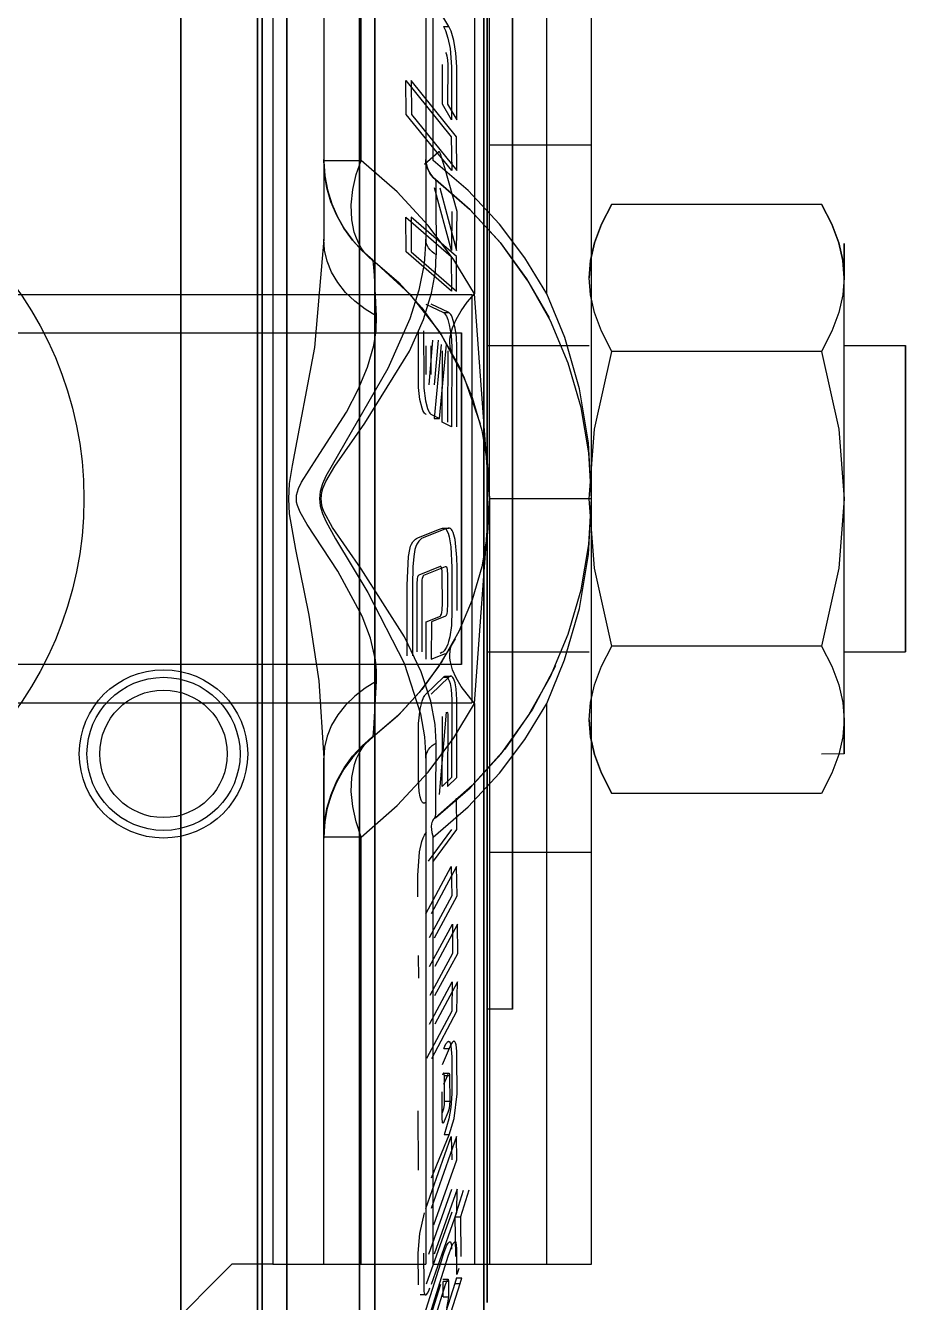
# Model space of a CAD drawing. Header units: millimetres. Extents: x 10366 to 13995, y 24552 to 29685.
# Drawn here: x 12657.02 to 12674.78, y 27311.03 to 27336.8 of the extents above; entities that cross this region are included whole.
import ezdxf

# ---------------------------------------------------------------- set-up
doc = ezdxf.new("R2010")
doc.units = ezdxf.units.MM
doc.header["$LTSCALE"] = 3
doc.layers.add('DomyÅ›lny', color=7, linetype='Continuous')

msp = doc.modelspace()

# ---------------------------------------------------------------- linework, layer by layer
at = {"layer": 'DomyÅ›lny'}
for p, q in [((12662.01, 27342.7), (12662.01, 27311.804)), ((12663.04, 27342.7), (12663.04, 27332.486)), ((12663.794, 27334.079), (12663.794, 27342.7)), ((12665.099, 27342.7), (12665.099, 27332.486)), ((12665.25, 27334.079), (12665.25, 27342.7)), ((12666.085, 27342.7), (12666.085, 27331.388)), ((12666.387, 27327.252), (12666.387, 27342.7)), ((12667.541, 27331.388), (12667.541, 27342.7)), ((12668.446, 27327.252), (12668.446, 27342.7)), ((12665.458, 27336.781), (12665.564, 27336.781)), ((12665.617, 27334.899), (12665.434, 27335.21)), ((12665.54, 27335.21), (12665.724, 27334.899)), ((12668.446, 27334.387), (12666.387, 27334.387)), ((12668.855, 27333.198), (12673.084, 27333.198)), ((12665.616, 27331.439), (12664.7, 27332.235)), ((12664.806, 27332.235), (12665.722, 27331.439)), ((12635.749, 27331.372), (12666.026, 27331.372)), ((12665.455, 27331.008), (12665.561, 27331.008)), ((12635.954, 27330.599), (12665.82, 27330.599)), ((12666.335, 27330.342), (12668.395, 27330.342)), ((12673.084, 27330.225), (12668.855, 27330.225)), ((12673.544, 27330.342), (12674.78, 27330.342)), ((12665.213, 27328.95), (12665.373, 27328.873)), ((12665.266, 27328.873), (12665.373, 27328.873)), ((12665.62, 27328.704), (12665.433, 27328.794)), ((12668.446, 27327.252), (12666.387, 27327.252)), ((12666.387, 27327.252), (12666.387, 27311.804)), ((12668.446, 27311.804), (12668.446, 27327.252)), ((12665.46, 27326.657), (12665.566, 27326.657)), ((12665.11, 27324.77), (12665.393, 27324.885)), ((12665.5, 27324.885), (12665.216, 27324.77)), ((12673.084, 27324.279), (12668.855, 27324.279)), ((12666.335, 27324.163), (12668.395, 27324.163)), ((12673.544, 27324.163), (12674.78, 27324.163)), ((12665.82, 27323.905), (12635.954, 27323.905)), ((12665.496, 27323.67), (12665.602, 27323.67)), ((12665.455, 27323.649), (12665.561, 27323.649)), ((12635.749, 27323.133), (12666.026, 27323.133)), ((12666.085, 27323.117), (12666.085, 27311.804)), ((12667.541, 27311.804), (12667.541, 27323.117)), ((12663.04, 27311.804), (12663.04, 27322.019)), ((12665.099, 27322.019), (12665.099, 27311.804)), ((12673.545, 27322.103), (12673.084, 27322.095)), ((12665.62, 27321.628), (12665.433, 27321.447)), ((12665.54, 27321.447), (12665.726, 27321.628)), ((12673.084, 27321.306), (12668.855, 27321.306)), ((12665.617, 27320.58), (12665.15, 27319.941)), ((12665.256, 27319.941), (12665.723, 27320.58)), ((12663.794, 27311.804), (12663.794, 27320.425)), ((12665.25, 27311.804), (12665.25, 27320.425)), ((12666.387, 27320.117), (12668.446, 27320.117)), ((12665.636, 27318.074), (12665.179, 27317.225)), ((12665.285, 27317.225), (12665.743, 27318.074)), ((12666.85, 27316.954), (12666.335, 27316.954)), ((12665.568, 27316.159), (12665.432, 27315.83)), ((12665.462, 27316.159), (12665.568, 27316.159)), ((12665.459, 27315.659), (12665.566, 27315.659)), ((12665.463, 27315.437), (12665.541, 27315.622)), ((12665.581, 27315.607), (12665.475, 27315.607)), ((12665.477, 27315.093), (12665.584, 27315.093)), ((12665.544, 27314.863), (12665.47, 27314.688)), ((12665.574, 27314.418), (12665.468, 27314.418)), ((12665.161, 27312.01), (12665.626, 27313.322)), ((12665.733, 27313.322), (12665.267, 27312.01)), ((12665.691, 27312.759), (12665.797, 27312.759)), ((12661.186, 27311.804), (12659.126, 27309.745)), ((12662.01, 27311.804), (12661.186, 27311.804)), ((12665.25, 27311.804), (12667.541, 27311.804)), ((12665.768, 27311.72), (12665.728, 27311.595)), ((12665.441, 27311.5), (12665.547, 27311.5)), ((12665.556, 27311.458), (12665.449, 27311.458)), ((12665.719, 27311.528), (12665.685, 27311.415)), ((12665.685, 27311.415), (12665.791, 27311.415)), ((12665.719, 27311.528), (12665.825, 27311.528)), ((12665.791, 27311.415), (12665.825, 27311.528)), ((12665.094, 27311.185), (12664.988, 27311.185)), ((12665.45, 27311.148), (12665.556, 27311.148))]:
    msp.add_line(p, q, dxfattribs=at)
for points in [[(12660.156, 27327.252, 0), (12660.156, 27364.449, 0)], [(12663.76, 27327.252, 0), (12663.76, 27359.536, 0), (12663.76, 27327.252, 0), (12663.76, 27294.968, 0)], [(12663.76, 27327.252, 0), (12663.76, 27355.494, 0), (12663.76, 27327.252, 0), (12663.76, 27299.01, 0)], [(12661.701, 27327.252, 0), (12661.701, 27353.823, 0), (12661.701, 27327.252, 0), (12661.701, 27300.682, 0)], [(12661.798, 27327.252, 0), (12661.798, 27300.579, 0), (12661.798, 27327.252, 0), (12661.798, 27353.926, 0)], [(12662.297, 27327.252, 0), (12662.297, 27300.553, 0), (12662.297, 27327.252, 0), (12662.297, 27353.952, 0)], [(12661.701, 27327.252, 0), (12661.701, 27301.403, 0), (12661.701, 27327.252, 0), (12661.701, 27353.101, 0)], [(12664.071, 27327.252, 0), (12664.071, 27352.611, 0), (12664.071, 27327.252, 0), (12664.071, 27301.894, 0)], [(12666.271, 27327.252, 0), (12666.271, 27343.98, 0), (12666.271, 27327.252, 0), (12666.271, 27310.524, 0)], [(12666.335, 27327.252, 0), (12666.335, 27311.033, 0), (12666.335, 27327.252, 0), (12666.335, 27343.471, 0)], [(12666.85, 27327.252, 0), (12666.85, 27337.551, 0), (12666.85, 27327.252, 0), (12666.85, 27316.954, 0)], [(12673.544, 27331.712, 0), (12673.544, 27332.401, 0)], [(12665.82, 27327.252, 0), (12665.82, 27323.905, 0), (12665.82, 27327.252, 0), (12665.82, 27330.599, 0)], [(12674.78, 27324.163, 0), (12674.78, 27324.163, 0), (12674.78, 27324.163, 0), (12674.78, 27324.163, 0), (12674.78, 27324.163, 0), (12674.78, 27324.163, 0), (12674.78, 27324.163, 0), (12674.78, 27324.163, 0), (12674.78, 27324.163, 0), (12674.78, 27324.163, 0), (12674.78, 27324.164, 0), (12674.78, 27324.168, 0), (12674.78, 27324.184, 0), (12674.78, 27324.253, 0), (12674.78, 27324.544, 0), (12674.78, 27329.875, 0), (12674.78, 27330.328, 0), (12674.78, 27330.339, 0), (12674.78, 27330.341, 0), (12674.78, 27330.342, 0), (12674.78, 27330.342, 0), (12674.78, 27330.342, 0), (12674.78, 27330.342, 0), (12674.78, 27330.342, 0), (12674.78, 27330.342, 0), (12674.78, 27330.342, 0), (12674.78, 27330.342, 0), (12674.78, 27330.342, 0), (12674.78, 27330.342, 0), (12674.78, 27330.342, 0), (12674.78, 27330.342, 0), (12674.78, 27330.341, 0), (12674.78, 27330.34, 0), (12674.78, 27330.336, 0), (12674.78, 27330.32, 0), (12674.78, 27330.252, 0), (12674.78, 27329.961, 0)], [(12660.156, 27327.252, 0), (12660.156, 27290.056, 0)], [(12673.544, 27322.793, 0), (12673.544, 27322.103, 0)]]:
    msp.add_polyline3d(points, close=True, dxfattribs=at)
for points in [[(12665.564, 27336.781, 0), (12665.216, 27337.371, 0)], [(12665.458, 27336.781, 0), (12665.496, 27336.703, 0), (12665.546, 27336.543, 0), (12665.588, 27336.334, 0), (12665.619, 27335.968, 0)], [(12665.726, 27335.968, 0), (12665.707, 27336.245, 0), (12665.663, 27336.499, 0), (12665.609, 27336.686, 0), (12665.564, 27336.781, 0)], [(12665.497, 27336.258, 0), (12665.51, 27336.233, 0), (12665.525, 27336.188, 0), (12665.54, 27336.098, 0), (12665.543, 27336.016, 0)], [(12665.434, 27335.21, 0), (12665.437, 27336.016, 0)], [(12665.543, 27336.016, 0), (12665.54, 27335.21, 0)], [(12665.619, 27335.968, 0), (12665.617, 27334.899, 0)], [(12665.724, 27334.899, 0), (12665.726, 27335.968, 0)], [(12664.706, 27335.007, 0), (12664.699, 27335.688, 0)], [(12664.699, 27335.688, 0), (12665.613, 27334.553, 0)], [(12664.805, 27335.688, 0), (12664.812, 27335.007, 0)], [(12665.719, 27334.553, 0), (12664.805, 27335.688, 0)], [(12665.622, 27333.872, 0), (12664.706, 27335.007, 0)], [(12664.812, 27335.007, 0), (12665.728, 27333.872, 0)], [(12665.613, 27334.553, 0), (12665.622, 27333.872, 0)], [(12665.728, 27333.872, 0), (12665.719, 27334.553, 0)], [(12665.73, 27333.047, 0), (12665.483, 27333.928, 0), (12665.419, 27334.147, 0), (12665.404, 27334.198, 0), (12665.392, 27334.227, 0), (12665.384, 27334.24, 0), (12665.38, 27334.244, 0), (12665.377, 27334.247, 0), (12665.374, 27334.25, 0), (12665.373, 27334.25, 0), (12665.371, 27334.251, 0), (12665.37, 27334.251, 0), (12665.369, 27334.252, 0), (12665.368, 27334.252, 0), (12665.367, 27334.252, 0), (12665.365, 27334.252, 0), (12665.364, 27334.252, 0), (12665.363, 27334.251, 0), (12665.361, 27334.25, 0), (12665.359, 27334.249, 0), (12665.355, 27334.246, 0), (12665.07, 27333.997, 0)], [(12664.033, 27332.067, 0), (12663.817, 27332.255, 0), (12663.62, 27332.47, 0), (12663.447, 27332.709, 0), (12663.301, 27332.968, 0), (12663.186, 27333.242, 0), (12663.104, 27333.526, 0), (12663.055, 27333.814, 0), (12663.04, 27334.099, 0)], [(12663.04, 27334.099, 0), (12663.04, 27334.099, 0), (12663.04, 27334.099, 0), (12663.04, 27334.099, 0), (12663.04, 27334.099, 0), (12663.04, 27334.099, 0), (12663.04, 27334.099, 0), (12663.04, 27334.099, 0), (12663.04, 27334.099, 0), (12663.04, 27334.099, 0), (12663.04, 27334.099, 0), (12663.04, 27334.099, 0), (12663.04, 27334.099, 0), (12663.04, 27334.099, 0), (12663.04, 27334.099, 0), (12663.04, 27334.099, 0), (12663.04, 27334.099, 0), (12663.04, 27334.099, 0), (12663.04, 27334.099, 0), (12663.04, 27334.099, 0), (12663.04, 27334.099, 0), (12663.04, 27334.099, 0), (12663.04, 27334.099, 0), (12663.04, 27334.099, 0), (12663.04, 27334.099, 0), (12663.04, 27334.099, 0), (12663.04, 27334.099, 0), (12663.04, 27334.099, 0), (12663.04, 27334.099, 0), (12663.04, 27334.099, 0), (12663.04, 27334.099, 0), (12663.04, 27334.097, 0), (12663.04, 27334.092, 0), (12663.04, 27334.067, 0), (12663.04, 27333.949, 0), (12663.04, 27333.401, 0), (12663.04, 27332.486, 0)], [(12663.04, 27334.079, 0), (12663.04, 27334.079, 0), (12663.04, 27334.079, 0), (12663.04, 27334.079, 0), (12663.04, 27334.079, 0), (12663.04, 27334.079, 0), (12663.04, 27334.079, 0), (12663.04, 27334.079, 0), (12663.04, 27334.079, 0), (12663.04, 27334.079, 0), (12663.04, 27334.079, 0), (12663.04, 27334.079, 0), (12663.041, 27334.079, 0), (12663.045, 27334.079, 0), (12663.06, 27334.079, 0), (12663.123, 27334.079, 0), (12663.794, 27334.079, 0)], [(12663.04, 27334.055, 0), (12663.061, 27333.77, 0), (12663.115, 27333.483, 0), (12663.201, 27333.202, 0), (12663.317, 27332.937, 0), (12663.459, 27332.691, 0), (12663.627, 27332.462, 0), (12663.82, 27332.252, 0), (12664.033, 27332.067, 0)], [(12664.037, 27332.044, 0), (12663.935, 27332.136, 0), (12663.856, 27332.226, 0), (12663.796, 27332.311, 0), (12663.753, 27332.386, 0), (12663.698, 27332.508, 0), (12663.656, 27332.631, 0), (12663.607, 27332.877, 0), (12663.596, 27333.183, 0), (12663.629, 27333.49, 0), (12663.697, 27333.791, 0), (12663.794, 27334.079, 0)], [(12666.085, 27331.388, 0), (12665.667, 27332.075, 0), (12665.149, 27332.768, 0), (12664.524, 27333.444, 0), (12663.794, 27334.079, 0)], [(12665.099, 27334.099, 0), (12665.099, 27334.099, 0), (12665.099, 27334.099, 0), (12665.099, 27334.099, 0), (12665.099, 27334.099, 0), (12665.099, 27334.099, 0), (12665.099, 27334.099, 0), (12665.099, 27334.099, 0), (12665.099, 27334.099, 0), (12665.099, 27334.099, 0), (12665.099, 27334.099, 0), (12665.099, 27334.099, 0), (12665.099, 27334.099, 0), (12665.099, 27334.099, 0), (12665.099, 27334.099, 0), (12665.099, 27334.099, 0), (12665.099, 27334.099, 0), (12665.099, 27334.099, 0), (12665.099, 27334.098, 0), (12665.099, 27334.091, 0), (12665.099, 27334.061, 0), (12665.099, 27333.938, 0), (12665.099, 27333.428, 0), (12665.099, 27332.486, 0)], [(12665.298, 27333.693, 0), (12665.255, 27333.73, 0), (12665.216, 27333.773, 0), (12665.181, 27333.821, 0), (12665.152, 27333.873, 0), (12665.129, 27333.928, 0), (12665.112, 27333.984, 0), (12665.102, 27334.042, 0), (12665.099, 27334.099, 0)], [(12665.099, 27334.097, 0), (12665.099, 27334.097, 0), (12665.099, 27334.097, 0), (12665.099, 27334.097, 0), (12665.099, 27334.097, 0), (12665.099, 27334.097, 0), (12665.099, 27334.097, 0), (12665.099, 27334.097, 0), (12665.099, 27334.097, 0), (12665.099, 27334.097, 0), (12665.099, 27334.097, 0), (12665.099, 27334.097, 0), (12665.099, 27334.097, 0), (12665.099, 27334.097, 0), (12665.099, 27334.097, 0), (12665.099, 27334.097, 0), (12665.099, 27334.097, 0), (12665.099, 27334.097, 0), (12665.099, 27334.097, 0), (12665.099, 27334.097, 0), (12665.099, 27334.097, 0), (12665.099, 27334.097, 0), (12665.099, 27334.097, 0), (12665.099, 27334.097, 0), (12665.099, 27334.097, 0), (12665.099, 27334.097, 0), (12665.099, 27334.097, 0), (12665.099, 27334.097, 0), (12665.099, 27334.097, 0), (12665.099, 27334.097, 0), (12665.099, 27334.097, 0), (12665.099, 27334.097, 0), (12665.099, 27334.097, 0), (12665.099, 27334.097, 0), (12665.099, 27334.097, 0), (12665.099, 27334.097, 0), (12665.099, 27334.097, 0), (12665.099, 27334.097, 0), (12665.099, 27334.097, 0), (12665.099, 27334.097, 0), (12665.099, 27334.097, 0), (12665.099, 27334.097, 0), (12665.099, 27334.097, 0), (12665.099, 27334.097, 0), (12665.099, 27334.097, 0), (12665.099, 27334.097, 0), (12665.099, 27334.097, 0), (12665.099, 27334.097, 0), (12665.099, 27334.097, 0), (12665.099, 27334.097, 0), (12665.099, 27334.097, 0), (12665.099, 27334.097, 0), (12665.099, 27334.097, 0), (12665.099, 27334.097, 0), (12665.099, 27334.097, 0), (12665.099, 27334.097, 0), (12665.099, 27334.097, 0), (12665.099, 27334.097, 0), (12665.099, 27334.095, 0), (12665.106, 27334.017, 0), (12665.124, 27333.94, 0), (12665.154, 27333.868, 0), (12665.194, 27333.801, 0), (12665.242, 27333.743, 0), (12665.298, 27333.693, 0)], [(12667.541, 27331.388, 0), (12667.098, 27332.113, 0), (12666.586, 27332.791, 0), (12665.953, 27333.471, 0), (12665.25, 27334.079, 0)], [(12665.616, 27332.263, 0), (12665.278, 27333.528, 0)], [(12665.298, 27320.812, 0), (12665.994, 27321.42, 0), (12666.618, 27322.105, 0), (12667.161, 27322.856, 0), (12667.615, 27323.664, 0), (12667.975, 27324.519, 0), (12668.235, 27325.41, 0), (12668.393, 27326.325, 0), (12668.446, 27327.252, 0), (12668.393, 27328.179, 0), (12668.235, 27329.094, 0), (12667.975, 27329.985, 0), (12667.615, 27330.84, 0), (12667.161, 27331.649, 0), (12666.618, 27332.4, 0), (12665.994, 27333.084, 0), (12665.298, 27333.693, 0)], [(12665.298, 27333.693, 0), (12665.298, 27333.693, 0), (12665.298, 27333.693, 0), (12665.298, 27333.693, 0), (12665.298, 27333.693, 0), (12665.298, 27333.693, 0), (12665.298, 27333.693, 0), (12665.298, 27333.693, 0), (12665.298, 27333.693, 0), (12665.298, 27333.693, 0), (12665.298, 27333.693, 0), (12665.298, 27333.693, 0), (12665.298, 27333.693, 0), (12665.298, 27333.693, 0), (12665.298, 27333.693, 0), (12665.298, 27333.693, 0), (12665.298, 27333.693, 0), (12665.298, 27333.693, 0), (12665.298, 27333.693, 0), (12665.298, 27333.693, 0), (12665.298, 27333.693, 0), (12665.298, 27333.693, 0), (12665.298, 27333.693, 0), (12665.298, 27333.693, 0), (12665.298, 27333.693, 0), (12665.298, 27333.693, 0), (12665.298, 27333.693, 0), (12665.298, 27333.693, 0), (12665.298, 27333.693, 0), (12665.298, 27333.692, 0), (12665.298, 27333.691, 0), (12665.298, 27333.686, 0), (12665.299, 27333.634, 0), (12665.303, 27333.378, 0), (12665.312, 27332.175, 0)], [(12665.298, 27333.693, 0), (12665.983, 27333.095, 0), (12666.598, 27332.423, 0), (12667.135, 27331.688, 0), (12667.586, 27330.899, 0)], [(12665.384, 27333.528, 0), (12665.722, 27332.263, 0)], [(12665.623, 27333.047, 0), (12665.616, 27332.263, 0)], [(12665.722, 27332.263, 0), (12665.73, 27333.047, 0)], [(12668.855, 27333.198, 0), (12668.645, 27332.79, 0), (12668.503, 27332.414, 0), (12668.422, 27332.058, 0), (12668.395, 27331.712, 0)], [(12668.395, 27331.712, 0), (12668.422, 27332.058, 0), (12668.503, 27332.414, 0), (12668.645, 27332.79, 0), (12668.855, 27333.198, 0)], [(12673.544, 27331.712, 0), (12673.517, 27332.058, 0), (12673.435, 27332.414, 0), (12673.294, 27332.79, 0), (12673.084, 27333.198, 0)], [(12673.084, 27333.198, 0), (12673.294, 27332.79, 0), (12673.435, 27332.414, 0), (12673.517, 27332.058, 0), (12673.544, 27331.712, 0)], [(12664.7, 27332.235, 0), (12664.697, 27332.935, 0)], [(12664.697, 27332.935, 0), (12665.613, 27332.139, 0)], [(12664.804, 27332.935, 0), (12664.806, 27332.235, 0)], [(12665.719, 27332.139, 0), (12664.804, 27332.935, 0)], [(12663.04, 27332.486, 0), (12662.854, 27330.304, 0), (12662.404, 27327.922, 0), (12662.345, 27327.558, 0), (12662.326, 27327.252, 0), (12662.345, 27326.947, 0), (12662.473, 27326.23, 0), (12662.736, 27324.902, 0), (12662.939, 27323.578, 0), (12663.04, 27322.019, 0)], [(12665.099, 27332.486, 0), (12665.066, 27331.994, 0), (12664.961, 27331.459, 0), (12664.78, 27330.88, 0), (12664.336, 27329.881, 0), (12663.08, 27327.705, 0), (12663.013, 27327.55, 0), (12662.97, 27327.399, 0), (12662.96, 27327.325, 0), (12662.956, 27327.252, 0), (12662.96, 27327.18, 0), (12662.97, 27327.107, 0), (12663.013, 27326.955, 0), (12663.08, 27326.8, 0), (12663.274, 27326.442, 0), (12663.931, 27325.356, 0), (12664.661, 27323.93, 0), (12664.994, 27322.908, 0), (12665.074, 27322.447, 0), (12665.099, 27322.019, 0)], [(12664.107, 27330.934, 0), (12663.877, 27331.074, 0), (12663.666, 27331.235, 0), (12663.479, 27331.416, 0), (12663.322, 27331.615, 0), (12663.198, 27331.825, 0), (12663.109, 27332.044, 0), (12663.057, 27332.266, 0), (12663.04, 27332.486, 0)], [(12665.313, 27332.175, 0), (12665.267, 27332.203, 0), (12665.225, 27332.235, 0), (12665.187, 27332.272, 0), (12665.156, 27332.311, 0), (12665.131, 27332.353, 0), (12665.113, 27332.397, 0), (12665.103, 27332.442, 0), (12665.099, 27332.486, 0)], [(12665.312, 27322.33, 0), (12665.291, 27322.697, 0), (12665.2, 27323.169, 0), (12665.006, 27323.755, 0), (12664.669, 27324.463, 0), (12663.793, 27325.839, 0), (12663.216, 27326.671, 0), (12663.049, 27326.977, 0), (12663.023, 27327.048, 0), (12663.004, 27327.118, 0), (12662.992, 27327.186, 0), (12662.989, 27327.252, 0), (12662.992, 27327.319, 0), (12663.004, 27327.387, 0), (12663.023, 27327.456, 0), (12663.081, 27327.596, 0), (12663.263, 27327.907, 0), (12663.87, 27328.774, 0), (12664.769, 27330.23, 0), (12665.052, 27330.868, 0), (12665.217, 27331.4, 0), (12665.294, 27331.833, 0), (12665.312, 27332.175, 0)], [(12664.107, 27330.934, 0), (12664.061, 27331.765, 0), (12664.043, 27331.99, 0), (12664.036, 27332.048, 0), (12664.034, 27332.063, 0), (12664.033, 27332.066, 0), (12664.033, 27332.067, 0), (12664.033, 27332.067, 0), (12664.033, 27332.067, 0), (12664.033, 27332.067, 0), (12664.033, 27332.067, 0), (12664.033, 27332.067, 0), (12664.033, 27332.067, 0), (12664.033, 27332.067, 0), (12664.033, 27332.067, 0), (12664.033, 27332.067, 0), (12664.033, 27332.067, 0), (12664.033, 27332.067, 0), (12664.033, 27332.067, 0), (12664.033, 27332.067, 0), (12664.033, 27332.067, 0), (12664.033, 27332.067, 0), (12664.033, 27332.067, 0), (12664.033, 27332.067, 0), (12664.033, 27332.067, 0), (12664.033, 27332.067, 0), (12664.033, 27332.067, 0), (12664.033, 27332.067, 0), (12664.033, 27332.067, 0), (12664.033, 27332.067, 0), (12664.033, 27332.067, 0)], [(12664.033, 27332.067, 0), (12664.553, 27331.612, 0), (12665.02, 27331.101, 0), (12665.425, 27330.539, 0), (12665.765, 27329.935, 0), (12666.034, 27329.295, 0), (12666.229, 27328.629, 0), (12666.347, 27327.945, 0), (12666.386, 27327.252, 0), (12666.347, 27326.559, 0), (12666.229, 27325.875, 0), (12666.034, 27325.209, 0), (12665.765, 27324.57, 0), (12665.425, 27323.965, 0), (12665.02, 27323.404, 0), (12664.553, 27322.892, 0), (12664.033, 27322.437, 0)], [(12664.033, 27332.067, 0), (12664.772, 27331.387, 0), (12665.389, 27330.596, 0), (12665.868, 27329.713, 0), (12666.196, 27328.764, 0)], [(12665.613, 27332.139, 0), (12665.616, 27331.439, 0)], [(12665.722, 27331.439, 0), (12665.719, 27332.139, 0)], [(12668.855, 27330.225, 0), (12668.645, 27330.633, 0), (12668.503, 27331.009, 0), (12668.422, 27331.365, 0), (12668.395, 27331.712, 0)], [(12673.544, 27331.712, 0), (12673.517, 27331.365, 0), (12673.435, 27331.009, 0), (12673.294, 27330.633, 0), (12673.084, 27330.225, 0)], [(12673.544, 27327.252, 0), (12673.544, 27331.712, 0)], [(12665.1, 27331.177, 0), (12665.455, 27331.008, 0)], [(12665.561, 27331.008, 0), (12665.207, 27331.177, 0)], [(12665.646, 27330.154, 0), (12665.62, 27330.209, 0), (12665.601, 27330.269, 0), (12665.589, 27330.332, 0), (12665.584, 27330.4, 0), (12665.586, 27330.471, 0), (12665.596, 27330.545, 0), (12665.639, 27330.702, 0), (12665.711, 27330.869, 0), (12665.812, 27331.041, 0), (12665.937, 27331.215, 0), (12666.085, 27331.388, 0)], [(12666.026, 27331.372, 0), (12666.026, 27331.372, 0), (12666.026, 27331.372, 0), (12666.026, 27331.372, 0), (12666.026, 27331.372, 0), (12666.026, 27331.372, 0), (12666.026, 27331.372, 0), (12666.026, 27331.372, 0), (12666.026, 27331.372, 0), (12666.026, 27331.372, 0), (12666.026, 27331.371, 0), (12666.026, 27331.37, 0), (12666.026, 27331.365, 0), (12666.026, 27331.343, 0), (12666.026, 27331.251, 0), (12666.026, 27330.864, 0), (12666.026, 27323.133, 0)], [(12666.387, 27327.252, 0), (12666.085, 27331.388, 0)], [(12668.446, 27327.252, 0), (12668.382, 27328.382, 0), (12668.198, 27329.47, 0), (12667.902, 27330.502, 0), (12667.541, 27331.388, 0)], [(12664.107, 27323.57, 0), (12664.104, 27323.782, 0), (12664.081, 27323.998, 0), (12663.981, 27324.435, 0), (12663.814, 27324.882, 0), (12663.323, 27325.792, 0), (12662.703, 27326.731, 0), (12662.561, 27326.981, 0), (12662.508, 27327.113, 0), (12662.493, 27327.182, 0), (12662.488, 27327.252, 0), (12662.493, 27327.322, 0), (12662.508, 27327.391, 0), (12662.532, 27327.458, 0), (12662.593, 27327.588, 0), (12662.901, 27328.072, 0), (12663.496, 27328.999, 0), (12663.737, 27329.454, 0), (12663.925, 27329.903, 0), (12664.052, 27330.344, 0), (12664.098, 27330.642, 0), (12664.107, 27330.934, 0)], [(12665.455, 27331.008, 0), (12665.463, 27331.003, 0), (12665.474, 27330.995, 0), (12665.486, 27330.982, 0), (12665.5, 27330.963, 0), (12665.516, 27330.935, 0), (12665.543, 27330.867, 0), (12665.573, 27330.761, 0), (12665.609, 27330.544, 0), (12665.622, 27330.314, 0)], [(12665.728, 27330.314, 0), (12665.718, 27330.515, 0), (12665.694, 27330.691, 0), (12665.655, 27330.851, 0), (12665.631, 27330.916, 0), (12665.616, 27330.946, 0), (12665.602, 27330.969, 0), (12665.59, 27330.985, 0), (12665.578, 27330.996, 0), (12665.569, 27331.003, 0), (12665.561, 27331.008, 0)], [(12664.952, 27329.643, 0), (12664.949, 27330.636, 0)], [(12665.055, 27330.636, 0), (12665.058, 27329.643, 0)], [(12665.165, 27329.547, 0), (12665.244, 27330.453, 0)], [(12665.351, 27330.453, 0), (12665.271, 27329.547, 0)], [(12665.101, 27330.336, 0), (12665.102, 27329.759, 0)], [(12665.208, 27329.759, 0), (12665.207, 27330.336, 0)], [(12665.409, 27330.365, 0), (12665.266, 27328.873, 0)], [(12665.373, 27328.873, 0), (12665.515, 27330.365, 0)], [(12665.433, 27328.794, 0), (12665.436, 27330.239, 0)], [(12665.542, 27330.239, 0), (12665.539, 27328.794, 0)], [(12665.622, 27330.314, 0), (12665.62, 27328.704, 0)], [(12665.726, 27328.704, 0), (12665.728, 27330.314, 0)], [(12668.395, 27327.252, 0), (12668.503, 27328.657, 0), (12668.855, 27330.225, 0)], [(12673.084, 27330.225, 0), (12673.435, 27328.657, 0), (12673.544, 27327.252, 0)], [(12665.106, 27328.95, 0), (12665.098, 27328.955, 0), (12665.086, 27328.964, 0), (12665.073, 27328.978, 0), (12665.058, 27329, 0), (12665.042, 27329.032, 0), (12665.024, 27329.081, 0), (12664.982, 27329.253, 0), (12664.955, 27329.493, 0), (12664.952, 27329.643, 0)], [(12665.058, 27329.643, 0), (12665.062, 27329.485, 0), (12665.093, 27329.23, 0), (12665.134, 27329.071, 0), (12665.151, 27329.027, 0), (12665.166, 27328.997, 0), (12665.181, 27328.977, 0), (12665.193, 27328.963, 0), (12665.204, 27328.955, 0), (12665.213, 27328.95, 0)], [(12666.085, 27323.117, 0), (12666.387, 27327.252, 0)], [(12667.541, 27323.117, 0), (12667.901, 27324.003, 0), (12668.198, 27325.035, 0), (12668.382, 27326.123, 0), (12668.446, 27327.252, 0)], [(12668.855, 27324.279, 0), (12668.503, 27325.847, 0), (12668.395, 27327.252, 0)], [(12673.544, 27327.252, 0), (12673.435, 27325.847, 0), (12673.084, 27324.279, 0)], [(12673.544, 27322.793, 0), (12673.544, 27327.252, 0)], [(12664.938, 27326.461, 0), (12665.359, 27326.631, 0)], [(12665.466, 27326.631, 0), (12665.044, 27326.461, 0)], [(12665.359, 27326.631, 0), (12665.399, 27326.645, 0), (12665.437, 27326.655, 0), (12665.456, 27326.657, 0), (12665.472, 27326.656, 0), (12665.479, 27326.655, 0), (12665.484, 27326.653, 0), (12665.49, 27326.65, 0), (12665.494, 27326.647, 0), (12665.499, 27326.644, 0), (12665.508, 27326.634, 0), (12665.517, 27326.621, 0), (12665.527, 27326.604, 0), (12665.549, 27326.554, 0), (12665.571, 27326.484, 0), (12665.607, 27326.278, 0), (12665.625, 27325.867, 0)], [(12665.731, 27325.867, 0), (12665.727, 27326.065, 0), (12665.691, 27326.426, 0), (12665.65, 27326.568, 0), (12665.629, 27326.612, 0), (12665.619, 27326.628, 0), (12665.609, 27326.64, 0), (12665.604, 27326.644, 0), (12665.599, 27326.648, 0), (12665.594, 27326.651, 0), (12665.588, 27326.654, 0), (12665.581, 27326.656, 0), (12665.573, 27326.656, 0), (12665.552, 27326.656, 0), (12665.532, 27326.653, 0), (12665.511, 27326.647, 0), (12665.466, 27326.631, 0)], [(12664.726, 27325.509, 0), (12664.749, 27326.085, 0), (12664.774, 27326.226, 0), (12664.794, 27326.292, 0), (12664.813, 27326.336, 0), (12664.839, 27326.379, 0), (12664.856, 27326.401, 0), (12664.875, 27326.42, 0), (12664.893, 27326.435, 0), (12664.91, 27326.446, 0), (12664.938, 27326.461, 0)], [(12665.044, 27326.461, 0), (12665.016, 27326.446, 0), (12664.998, 27326.434, 0), (12664.979, 27326.418, 0), (12664.96, 27326.398, 0), (12664.943, 27326.376, 0), (12664.918, 27326.333, 0), (12664.899, 27326.289, 0), (12664.88, 27326.224, 0), (12664.855, 27326.084, 0), (12664.838, 27325.877, 0), (12664.832, 27325.509, 0)], [(12665.389, 27325.884, 0), (12664.956, 27325.71, 0)], [(12665.062, 27325.71, 0), (12665.495, 27325.884, 0)], [(12665.432, 27325.708, 0), (12665.429, 27325.781, 0), (12665.42, 27325.846, 0), (12665.414, 27325.866, 0), (12665.41, 27325.873, 0), (12665.408, 27325.876, 0), (12665.406, 27325.879, 0), (12665.404, 27325.881, 0), (12665.402, 27325.883, 0), (12665.399, 27325.884, 0), (12665.398, 27325.884, 0), (12665.397, 27325.885, 0), (12665.395, 27325.885, 0), (12665.393, 27325.885, 0), (12665.389, 27325.884, 0)], [(12665.495, 27325.884, 0), (12665.499, 27325.885, 0), (12665.501, 27325.885, 0), (12665.503, 27325.885, 0), (12665.505, 27325.884, 0), (12665.506, 27325.884, 0), (12665.508, 27325.883, 0), (12665.51, 27325.881, 0), (12665.512, 27325.879, 0), (12665.514, 27325.877, 0), (12665.518, 27325.871, 0), (12665.521, 27325.864, 0), (12665.524, 27325.854, 0), (12665.53, 27325.826, 0), (12665.539, 27325.708, 0)], [(12665.625, 27325.867, 0), (12665.627, 27324.998, 0)], [(12665.733, 27324.998, 0), (12665.731, 27325.867, 0)], [(12664.724, 27324.084, 0), (12664.726, 27325.509, 0)], [(12664.832, 27325.509, 0), (12664.83, 27324.084, 0)], [(12664.92, 27325.558, 0), (12664.917, 27324.162, 0)], [(12664.956, 27325.71, 0), (12664.946, 27325.698, 0), (12664.941, 27325.689, 0), (12664.934, 27325.669, 0), (12664.927, 27325.642, 0), (12664.922, 27325.605, 0), (12664.92, 27325.558, 0)], [(12665.024, 27324.162, 0), (12665.026, 27325.558, 0)], [(12665.026, 27325.558, 0), (12665.029, 27325.611, 0), (12665.036, 27325.651, 0), (12665.045, 27325.682, 0), (12665.049, 27325.691, 0), (12665.054, 27325.699, 0), (12665.058, 27325.705, 0), (12665.062, 27325.71, 0)], [(12665.434, 27325.14, 0), (12665.432, 27325.708, 0)], [(12665.539, 27325.708, 0), (12665.54, 27325.14, 0)], [(12665.627, 27324.998, 0), (12665.615, 27324.691, 0), (12665.583, 27324.467, 0), (12665.56, 27324.37, 0), (12665.544, 27324.319, 0), (12665.517, 27324.256, 0), (12665.486, 27324.201, 0), (12665.47, 27324.182, 0), (12665.455, 27324.167, 0), (12665.44, 27324.156, 0), (12665.425, 27324.146, 0), (12665.392, 27324.131, 0)], [(12665.393, 27324.885, 0), (12665.398, 27324.889, 0), (12665.402, 27324.894, 0), (12665.406, 27324.902, 0), (12665.414, 27324.923, 0), (12665.422, 27324.956, 0), (12665.429, 27325.01, 0), (12665.434, 27325.14, 0)], [(12665.54, 27325.14, 0), (12665.532, 27324.977, 0), (12665.524, 27324.935, 0), (12665.516, 27324.91, 0), (12665.512, 27324.901, 0), (12665.508, 27324.894, 0), (12665.504, 27324.889, 0), (12665.5, 27324.885, 0)], [(12665.104, 27324.015, 0), (12665.11, 27324.77, 0)], [(12665.216, 27324.77, 0), (12665.21, 27324.015, 0)], [(12665.691, 27324.424, 0), (12665.359, 27323.863, 0), (12664.968, 27323.342, 0), (12664.525, 27322.864, 0), (12664.033, 27322.437, 0)], [(12666.085, 27323.117, 0), (12665.812, 27323.464, 0), (12665.711, 27323.636, 0), (12665.639, 27323.802, 0), (12665.596, 27323.959, 0), (12665.586, 27324.034, 0), (12665.584, 27324.105, 0), (12665.589, 27324.172, 0), (12665.601, 27324.236, 0), (12665.62, 27324.295, 0), (12665.646, 27324.35, 0)], [(12668.395, 27322.793, 0), (12668.422, 27323.139, 0), (12668.503, 27323.495, 0), (12668.645, 27323.871, 0), (12668.855, 27324.279, 0)], [(12673.084, 27324.279, 0), (12673.294, 27323.871, 0), (12673.435, 27323.495, 0), (12673.517, 27323.139, 0), (12673.544, 27322.793, 0)], [(12665.21, 27324.015, 0), (12665.498, 27324.131, 0)], [(12667.715, 27323.878, 0), (12667.255, 27323.007, 0), (12666.692, 27322.199, 0), (12666.037, 27321.463, 0), (12665.298, 27320.812, 0)], [(12665.455, 27323.649, 0), (12665.469, 27323.661, 0), (12665.479, 27323.666, 0), (12665.485, 27323.668, 0), (12665.491, 27323.67, 0), (12665.497, 27323.67, 0), (12665.5, 27323.67, 0), (12665.504, 27323.67, 0), (12665.507, 27323.669, 0), (12665.51, 27323.668, 0), (12665.514, 27323.666, 0), (12665.521, 27323.662, 0), (12665.528, 27323.656, 0), (12665.536, 27323.647, 0), (12665.545, 27323.635, 0), (12665.554, 27323.619, 0), (12665.572, 27323.575, 0), (12665.589, 27323.521, 0), (12665.61, 27323.399, 0), (12665.622, 27323.201, 0)], [(12665.728, 27323.201, 0), (12665.715, 27323.413, 0), (12665.692, 27323.534, 0), (12665.674, 27323.587, 0), (12665.656, 27323.627, 0), (12665.647, 27323.641, 0), (12665.639, 27323.651, 0), (12665.631, 27323.659, 0), (12665.624, 27323.664, 0), (12665.617, 27323.668, 0), (12665.613, 27323.669, 0), (12665.61, 27323.669, 0), (12665.607, 27323.67, 0), (12665.6, 27323.67, 0), (12665.594, 27323.669, 0), (12665.588, 27323.667, 0), (12665.583, 27323.665, 0), (12665.573, 27323.659, 0), (12665.561, 27323.649, 0)], [(12664.107, 27323.57, 0), (12663.877, 27323.431, 0), (12663.666, 27323.269, 0), (12663.479, 27323.088, 0), (12663.322, 27322.89, 0), (12663.198, 27322.679, 0), (12663.109, 27322.461, 0), (12663.057, 27322.239, 0), (12663.04, 27322.019, 0)], [(12664.033, 27322.437, 0), (12664.033, 27322.437, 0), (12664.033, 27322.437, 0), (12664.033, 27322.437, 0), (12664.033, 27322.437, 0), (12664.033, 27322.437, 0), (12664.033, 27322.437, 0), (12664.033, 27322.437, 0), (12664.033, 27322.437, 0), (12664.033, 27322.437, 0), (12664.033, 27322.437, 0), (12664.033, 27322.437, 0), (12664.033, 27322.437, 0), (12664.033, 27322.437, 0), (12664.033, 27322.437, 0), (12664.033, 27322.437, 0), (12664.033, 27322.437, 0), (12664.033, 27322.437, 0), (12664.033, 27322.437, 0), (12664.033, 27322.437, 0), (12664.033, 27322.437, 0), (12664.033, 27322.437, 0), (12664.033, 27322.437, 0), (12664.033, 27322.437, 0), (12664.033, 27322.437, 0), (12664.033, 27322.437, 0), (12664.033, 27322.437, 0), (12664.033, 27322.438, 0), (12664.033, 27322.442, 0), (12664.035, 27322.456, 0), (12664.05, 27322.61, 0), (12664.107, 27323.57, 0)], [(12665.1, 27323.305, 0), (12665.455, 27323.649, 0)], [(12665.561, 27323.649, 0), (12665.206, 27323.305, 0)], [(12664.949, 27322.548, 0), (12664.953, 27322.713, 0), (12664.988, 27323.007, 0), (12665.027, 27323.164, 0), (12665.056, 27323.24, 0), (12665.068, 27323.263, 0), (12665.079, 27323.28, 0), (12665.09, 27323.293, 0), (12665.1, 27323.305, 0)], [(12665.622, 27323.201, 0), (12665.62, 27321.628, 0)], [(12665.726, 27321.628, 0), (12665.728, 27323.201, 0)], [(12663.794, 27320.425, 0), (12664.524, 27321.061, 0), (12665.149, 27321.736, 0), (12665.667, 27322.429, 0), (12666.085, 27323.117, 0)], [(12665.25, 27320.425, 0), (12665.952, 27321.033, 0), (12666.586, 27321.714, 0), (12667.098, 27322.391, 0), (12667.541, 27323.117, 0)], [(12665.373, 27321.285, 0), (12665.516, 27322.944, 0)], [(12665.529, 27322.947, 0), (12665.531, 27322.946, 0), (12665.532, 27322.945, 0), (12665.532, 27322.945, 0), (12665.533, 27322.944, 0), (12665.533, 27322.944, 0), (12665.534, 27322.943, 0), (12665.535, 27322.941, 0), (12665.536, 27322.939, 0), (12665.538, 27322.932, 0), (12665.541, 27322.907, 0), (12665.543, 27322.858, 0)], [(12665.433, 27321.447, 0), (12665.436, 27322.858, 0)], [(12665.543, 27322.858, 0), (12665.54, 27321.447, 0)], [(12668.855, 27321.306, 0), (12668.645, 27321.715, 0), (12668.503, 27322.09, 0), (12668.422, 27322.446, 0), (12668.395, 27322.793, 0)], [(12668.395, 27322.793, 0), (12668.422, 27322.446, 0), (12668.503, 27322.09, 0), (12668.645, 27321.715, 0), (12668.855, 27321.306, 0)], [(12673.544, 27322.793, 0), (12673.517, 27322.446, 0), (12673.435, 27322.09, 0), (12673.294, 27321.715, 0), (12673.084, 27321.306, 0)], [(12673.544, 27322.793, 0), (12673.517, 27322.446, 0), (12673.435, 27322.09, 0), (12673.294, 27321.715, 0), (12673.084, 27321.306, 0)], [(12663.04, 27320.425, 0), (12663.056, 27320.711, 0), (12663.104, 27320.999, 0), (12663.187, 27321.284, 0), (12663.302, 27321.558, 0), (12663.449, 27321.818, 0), (12663.623, 27322.057, 0), (12663.821, 27322.273, 0), (12664.037, 27322.46, 0)], [(12664.033, 27322.437, 0), (12663.817, 27322.249, 0), (12663.62, 27322.034, 0), (12663.447, 27321.795, 0), (12663.301, 27321.536, 0), (12663.186, 27321.262, 0), (12663.104, 27320.978, 0), (12663.055, 27320.691, 0), (12663.04, 27320.405, 0)], [(12664.033, 27322.437, 0), (12663.814, 27322.245, 0), (12663.619, 27322.032, 0), (12663.448, 27321.796, 0), (12663.305, 27321.543, 0), (12663.193, 27321.281, 0), (12663.112, 27321.011, 0), (12663.06, 27320.733, 0), (12663.04, 27320.449, 0)], [(12663.794, 27320.425, 0), (12663.692, 27320.73, 0), (12663.624, 27321.039, 0), (12663.595, 27321.341, 0), (12663.607, 27321.628, 0), (12663.66, 27321.889, 0), (12663.702, 27322.008, 0), (12663.753, 27322.119, 0), (12663.813, 27322.219, 0), (12663.881, 27322.31, 0), (12663.956, 27322.39, 0), (12664.037, 27322.46, 0)], [(12664.952, 27321.579, 0), (12664.949, 27322.548, 0)], [(12665.099, 27322.019, 0), (12665.103, 27322.063, 0), (12665.113, 27322.107, 0), (12665.131, 27322.151, 0), (12665.156, 27322.193, 0), (12665.187, 27322.233, 0), (12665.225, 27322.269, 0), (12665.267, 27322.301, 0), (12665.313, 27322.329, 0)], [(12665.298, 27320.812, 0), (12665.298, 27320.812, 0), (12665.298, 27320.812, 0), (12665.298, 27320.812, 0), (12665.298, 27320.812, 0), (12665.298, 27320.812, 0), (12665.298, 27320.812, 0), (12665.298, 27320.812, 0), (12665.298, 27320.812, 0), (12665.298, 27320.812, 0), (12665.298, 27320.812, 0), (12665.298, 27320.812, 0), (12665.298, 27320.812, 0), (12665.298, 27320.812, 0), (12665.298, 27320.812, 0), (12665.298, 27320.812, 0), (12665.298, 27320.812, 0), (12665.298, 27320.812, 0), (12665.298, 27320.812, 0), (12665.298, 27320.812, 0), (12665.298, 27320.812, 0), (12665.298, 27320.812, 0), (12665.298, 27320.812, 0), (12665.298, 27320.812, 0), (12665.298, 27320.812, 0), (12665.298, 27320.812, 0), (12665.298, 27320.812, 0), (12665.298, 27320.812, 0), (12665.298, 27320.812, 0), (12665.298, 27320.812, 0), (12665.298, 27320.813, 0), (12665.298, 27320.817, 0), (12665.298, 27320.833, 0), (12665.299, 27320.897, 0), (12665.302, 27321.152, 0), (12665.312, 27322.33, 0)], [(12663.04, 27322.019, 0), (12663.04, 27320.802, 0), (12663.04, 27320.49, 0), (12663.04, 27320.424, 0), (12663.04, 27320.41, 0), (12663.04, 27320.406, 0), (12663.04, 27320.406, 0), (12663.04, 27320.405, 0), (12663.04, 27320.405, 0), (12663.04, 27320.405, 0), (12663.04, 27320.405, 0), (12663.04, 27320.405, 0), (12663.04, 27320.405, 0), (12663.04, 27320.405, 0), (12663.04, 27320.405, 0), (12663.04, 27320.405, 0), (12663.04, 27320.405, 0), (12663.04, 27320.405, 0), (12663.04, 27320.405, 0), (12663.04, 27320.405, 0), (12663.04, 27320.405, 0), (12663.04, 27320.405, 0), (12663.04, 27320.405, 0), (12663.04, 27320.405, 0), (12663.04, 27320.405, 0), (12663.04, 27320.405, 0), (12663.04, 27320.405, 0), (12663.04, 27320.405, 0), (12663.04, 27320.405, 0), (12663.04, 27320.405, 0), (12663.04, 27320.405, 0), (12663.04, 27320.405, 0)], [(12665.099, 27322.019, 0), (12665.099, 27320.801, 0), (12665.099, 27320.504, 0), (12665.099, 27320.43, 0), (12665.099, 27320.411, 0), (12665.099, 27320.407, 0), (12665.099, 27320.406, 0), (12665.099, 27320.405, 0), (12665.099, 27320.405, 0), (12665.099, 27320.405, 0), (12665.099, 27320.405, 0), (12665.099, 27320.405, 0), (12665.099, 27320.405, 0), (12665.099, 27320.405, 0), (12665.099, 27320.405, 0), (12665.099, 27320.405, 0), (12665.099, 27320.405, 0), (12665.099, 27320.405, 0), (12665.099, 27320.405, 0), (12665.099, 27320.405, 0), (12665.099, 27320.405, 0), (12665.099, 27320.405, 0), (12665.099, 27320.405, 0), (12665.099, 27320.405, 0)], [(12665.106, 27321.129, 0), (12665.098, 27321.122, 0), (12665.088, 27321.115, 0), (12665.081, 27321.112, 0), (12665.075, 27321.11, 0), (12665.071, 27321.109, 0), (12665.068, 27321.109, 0), (12665.064, 27321.109, 0), (12665.061, 27321.109, 0), (12665.057, 27321.11, 0), (12665.053, 27321.111, 0), (12665.049, 27321.113, 0), (12665.045, 27321.115, 0), (12665.042, 27321.118, 0), (12665.034, 27321.124, 0), (12665.027, 27321.132, 0), (12665.021, 27321.143, 0), (12665.008, 27321.168, 0), (12664.984, 27321.237, 0), (12664.964, 27321.343, 0), (12664.952, 27321.579, 0)], [(12665.723, 27320.58, 0), (12665.719, 27321.208, 0)], [(12665.299, 27320.832, 0), (12665.283, 27320.818, 0), (12665.268, 27320.802, 0), (12665.254, 27320.784, 0), (12665.242, 27320.764, 0), (12665.232, 27320.742, 0), (12665.223, 27320.718, 0), (12665.217, 27320.692, 0), (12665.21, 27320.637, 0), (12665.212, 27320.578, 0), (12665.222, 27320.517, 0), (12665.25, 27320.425, 0)], [(12663.794, 27320.425, 0), (12663.04, 27320.425, 0)], [(12664.942, 27319.647, 0), (12664.974, 27320.128, 0), (12665.021, 27320.333, 0), (12665.048, 27320.406, 0), (12665.075, 27320.462, 0), (12665.113, 27320.523, 0)], [(12665.103, 27318.878, 0), (12665.613, 27319.828, 0)], [(12665.719, 27319.828, 0), (12665.209, 27318.878, 0)], [(12665.613, 27319.828, 0), (12665.627, 27319.24, 0)], [(12665.733, 27319.24, 0), (12665.719, 27319.828, 0)], [(12664.941, 27319.22, 0), (12664.942, 27319.647, 0)], [(12665.627, 27319.24, 0), (12665.169, 27318.39, 0)], [(12665.275, 27318.39, 0), (12665.733, 27319.24, 0)], [(12665.176, 27317.815, 0), (12665.635, 27318.665, 0)], [(12665.741, 27318.665, 0), (12665.282, 27317.815, 0)], [(12665.635, 27318.665, 0), (12665.636, 27318.074, 0)], [(12665.743, 27318.074, 0), (12665.741, 27318.665, 0)], [(12664.958, 27317.579, 0), (12664.952, 27318.033, 0)], [(12665.176, 27316.65, 0), (12665.633, 27317.503, 0)], [(12665.739, 27317.503, 0), (12665.282, 27316.65, 0)], [(12665.633, 27317.503, 0), (12665.623, 27316.911, 0)], [(12665.729, 27316.911, 0), (12665.739, 27317.503, 0)], [(12665.623, 27316.911, 0), (12665.112, 27315.957, 0)], [(12665.218, 27315.957, 0), (12665.729, 27316.911, 0)], [(12665.462, 27316.159, 0), (12665.507, 27316.25, 0), (12665.529, 27316.282, 0), (12665.538, 27316.291, 0), (12665.545, 27316.296, 0), (12665.548, 27316.299, 0), (12665.552, 27316.3, 0), (12665.556, 27316.302, 0), (12665.558, 27316.302, 0), (12665.56, 27316.303, 0), (12665.562, 27316.303, 0), (12665.564, 27316.303, 0), (12665.566, 27316.302, 0), (12665.568, 27316.301, 0), (12665.571, 27316.3, 0), (12665.573, 27316.299, 0), (12665.575, 27316.297, 0), (12665.577, 27316.295, 0), (12665.582, 27316.29, 0), (12665.586, 27316.283, 0), (12665.594, 27316.267, 0), (12665.599, 27316.249, 0), (12665.607, 27316.214, 0), (12665.622, 27315.988, 0)], [(12665.729, 27315.988, 0), (12665.725, 27316.107, 0), (12665.71, 27316.233, 0), (12665.699, 27316.269, 0), (12665.691, 27316.285, 0), (12665.687, 27316.292, 0), (12665.682, 27316.297, 0), (12665.68, 27316.299, 0), (12665.678, 27316.3, 0), (12665.675, 27316.301, 0), (12665.673, 27316.302, 0), (12665.671, 27316.303, 0), (12665.669, 27316.303, 0), (12665.666, 27316.303, 0), (12665.664, 27316.302, 0), (12665.662, 27316.302, 0), (12665.658, 27316.301, 0), (12665.655, 27316.299, 0), (12665.648, 27316.294, 0), (12665.64, 27316.287, 0), (12665.631, 27316.276, 0), (12665.608, 27316.241, 0), (12665.568, 27316.159, 0)], [(12665.622, 27315.988, 0), (12665.625, 27315.246, 0)], [(12665.731, 27315.246, 0), (12665.729, 27315.988, 0)], [(12665.475, 27315.607, 0), (12665.47, 27315.646, 0), (12665.467, 27315.653, 0), (12665.466, 27315.655, 0), (12665.465, 27315.656, 0), (12665.465, 27315.657, 0), (12665.464, 27315.658, 0), (12665.463, 27315.658, 0), (12665.462, 27315.659, 0), (12665.461, 27315.659, 0), (12665.46, 27315.659, 0), (12665.46, 27315.659, 0), (12665.459, 27315.659, 0), (12665.458, 27315.659, 0), (12665.457, 27315.659, 0), (12665.456, 27315.659, 0), (12665.456, 27315.658, 0), (12665.454, 27315.657, 0), (12665.452, 27315.655, 0), (12665.449, 27315.65, 0), (12665.443, 27315.639, 0), (12665.435, 27315.622, 0)], [(12665.477, 27315.093, 0), (12665.475, 27315.607, 0)], [(12665.541, 27315.622, 0), (12665.552, 27315.645, 0), (12665.556, 27315.651, 0), (12665.559, 27315.655, 0), (12665.561, 27315.657, 0), (12665.562, 27315.658, 0), (12665.562, 27315.658, 0), (12665.563, 27315.659, 0), (12665.564, 27315.659, 0), (12665.565, 27315.659, 0), (12665.566, 27315.659, 0), (12665.566, 27315.659, 0), (12665.567, 27315.659, 0), (12665.568, 27315.659, 0), (12665.569, 27315.658, 0), (12665.57, 27315.658, 0), (12665.57, 27315.657, 0), (12665.571, 27315.657, 0), (12665.572, 27315.656, 0), (12665.573, 27315.654, 0), (12665.574, 27315.651, 0), (12665.576, 27315.643, 0), (12665.579, 27315.625, 0), (12665.581, 27315.607, 0)], [(12665.581, 27315.607, 0), (12665.584, 27315.093, 0)], [(12665.432, 27314.736, 0), (12665.432, 27315.28, 0)], [(12665.625, 27315.246, 0), (12665.602, 27314.97, 0), (12665.562, 27314.741, 0), (12665.468, 27314.418, 0)], [(12665.574, 27314.418, 0), (12665.669, 27314.743, 0), (12665.731, 27315.246, 0)], [(12665.438, 27314.863, 0), (12665.453, 27314.905, 0), (12665.464, 27314.947, 0), (12665.474, 27315.022, 0), (12665.477, 27315.093, 0)], [(12665.584, 27315.093, 0), (12665.58, 27315.021, 0), (12665.57, 27314.947, 0), (12665.559, 27314.905, 0), (12665.544, 27314.863, 0)], [(12664.954, 27313.703, 0), (12664.944, 27314.902, 0)], [(12665.47, 27314.688, 0), (12665.463, 27314.673, 0), (12665.457, 27314.661, 0), (12665.454, 27314.657, 0), (12665.452, 27314.655, 0), (12665.451, 27314.654, 0), (12665.45, 27314.653, 0), (12665.449, 27314.653, 0), (12665.448, 27314.652, 0), (12665.448, 27314.652, 0), (12665.447, 27314.652, 0), (12665.446, 27314.652, 0), (12665.446, 27314.652, 0), (12665.445, 27314.652, 0), (12665.445, 27314.652, 0), (12665.445, 27314.653, 0), (12665.444, 27314.653, 0), (12665.444, 27314.653, 0), (12665.443, 27314.654, 0), (12665.442, 27314.655, 0), (12665.441, 27314.657, 0), (12665.439, 27314.66, 0), (12665.438, 27314.665, 0), (12665.436, 27314.675, 0), (12665.432, 27314.736, 0)], [(12665.214, 27313.551, 0), (12665.574, 27314.418, 0)], [(12665.101, 27312.93, 0), (12665.613, 27314.38, 0)], [(12665.719, 27314.38, 0), (12665.207, 27312.93, 0)], [(12665.613, 27314.38, 0), (12665.623, 27313.914, 0)], [(12665.729, 27313.914, 0), (12665.719, 27314.38, 0)], [(12665.264, 27312.6, 0), (12665.729, 27313.914, 0)], [(12665.691, 27312.759, 0), (12665.862, 27313.301, 0)], [(12665.729, 27312.854, 0), (12665.733, 27313.322, 0)], [(12665.968, 27313.301, 0), (12665.797, 27312.759, 0)], [(12665.622, 27312.854, 0), (12665.109, 27311.405, 0)], [(12665.215, 27311.405, 0), (12665.729, 27312.854, 0)], [(12664.948, 27312.029, 0), (12664.976, 27312.424, 0), (12665.072, 27312.842, 0)], [(12665.703, 27311.963, 0), (12665.691, 27312.759, 0)], [(12665.797, 27312.759, 0), (12665.809, 27311.963, 0)], [(12665.44, 27311.962, 0), (12665.442, 27311.968, 0), (12665.461, 27312.028, 0), (12665.524, 27312.186, 0), (12665.551, 27312.228, 0), (12665.561, 27312.241, 0), (12665.57, 27312.25, 0), (12665.575, 27312.254, 0), (12665.58, 27312.257, 0), (12665.582, 27312.258, 0), (12665.585, 27312.259, 0), (12665.587, 27312.259, 0), (12665.589, 27312.259, 0), (12665.59, 27312.259, 0), (12665.591, 27312.259, 0), (12665.592, 27312.259, 0), (12665.593, 27312.258, 0), (12665.595, 27312.257, 0), (12665.596, 27312.257, 0), (12665.597, 27312.256, 0), (12665.599, 27312.254, 0), (12665.601, 27312.251, 0), (12665.604, 27312.246, 0), (12665.606, 27312.239, 0), (12665.612, 27312.214, 0), (12665.617, 27312.175, 0), (12665.619, 27312.109, 0)], [(12665.726, 27312.109, 0), (12665.721, 27312.197, 0), (12665.715, 27312.229, 0), (12665.712, 27312.24, 0), (12665.71, 27312.247, 0), (12665.707, 27312.251, 0), (12665.705, 27312.254, 0), (12665.704, 27312.255, 0), (12665.703, 27312.256, 0), (12665.701, 27312.257, 0), (12665.7, 27312.258, 0), (12665.699, 27312.258, 0), (12665.698, 27312.259, 0), (12665.696, 27312.259, 0), (12665.695, 27312.259, 0), (12665.694, 27312.259, 0), (12665.691, 27312.259, 0), (12665.689, 27312.258, 0), (12665.686, 27312.257, 0), (12665.684, 27312.255, 0), (12665.679, 27312.252, 0), (12665.67, 27312.244, 0), (12665.66, 27312.232, 0), (12665.648, 27312.215, 0), (12665.62, 27312.164, 0), (12665.546, 27311.962, 0)], [(12665.728, 27311.595, 0), (12665.726, 27312.109, 0)], [(12664.937, 27310.368, 0), (12665.44, 27311.962, 0)], [(12664.951, 27311.389, 0), (12664.948, 27312.029, 0)], [(12665.546, 27311.962, 0), (12665.043, 27310.368, 0)], [(12665.054, 27312.029, 0), (12665.058, 27311.389, 0)], [(12662.01, 27311.804, 0), (12664.194, 27311.804, 0), (12664.864, 27311.804, 0), (12665.041, 27311.804, 0), (12665.085, 27311.804, 0), (12665.096, 27311.804, 0), (12665.098, 27311.804, 0), (12665.099, 27311.804, 0), (12665.099, 27311.804, 0), (12665.099, 27311.804, 0), (12665.099, 27311.804, 0), (12665.099, 27311.804, 0), (12665.099, 27311.804, 0), (12665.099, 27311.804, 0), (12665.099, 27311.804, 0), (12665.099, 27311.804, 0), (12665.099, 27311.804, 0), (12665.099, 27311.804, 0), (12665.099, 27311.804, 0)], [(12667.541, 27311.804, 0), (12668.211, 27311.804, 0), (12668.388, 27311.804, 0), (12668.432, 27311.804, 0), (12668.443, 27311.804, 0), (12668.445, 27311.804, 0), (12668.446, 27311.804, 0), (12668.446, 27311.804, 0), (12668.446, 27311.804, 0), (12668.446, 27311.804, 0), (12668.446, 27311.804, 0), (12668.446, 27311.804, 0), (12668.446, 27311.804, 0), (12668.446, 27311.804, 0), (12668.446, 27311.804, 0), (12668.446, 27311.804, 0), (12668.446, 27311.804, 0), (12668.446, 27311.804, 0), (12668.446, 27311.804, 0)], [(12665.685, 27311.415, 0), (12664.942, 27309.065, 0)], [(12665.394, 27311.395, 0), (12664.944, 27309.972, 0)], [(12665.049, 27309.065, 0), (12665.791, 27311.415, 0)], [(12665.051, 27309.972, 0), (12665.5, 27311.395, 0)], [(12665.058, 27311.389, 0), (12665.063, 27311.256, 0), (12665.069, 27311.225, 0), (12665.074, 27311.207, 0), (12665.076, 27311.201, 0), (12665.079, 27311.195, 0), (12665.082, 27311.191, 0), (12665.085, 27311.189, 0), (12665.086, 27311.187, 0), (12665.087, 27311.187, 0), (12665.088, 27311.186, 0), (12665.091, 27311.185, 0), (12665.092, 27311.184, 0), (12665.094, 27311.184, 0), (12665.095, 27311.184, 0), (12665.097, 27311.184, 0), (12665.099, 27311.185, 0), (12665.101, 27311.186, 0), (12665.104, 27311.187, 0), (12665.106, 27311.188, 0), (12665.112, 27311.193, 0), (12665.119, 27311.2, 0), (12665.132, 27311.218, 0), (12665.158, 27311.265, 0), (12665.184, 27311.325, 0)], [(12665.45, 27311.148, 0), (12665.449, 27311.458, 0)], [(12665.5, 27311.395, 0), (12665.53, 27311.477, 0), (12665.537, 27311.49, 0), (12665.54, 27311.495, 0), (12665.542, 27311.497, 0), (12665.543, 27311.498, 0), (12665.544, 27311.499, 0), (12665.545, 27311.499, 0), (12665.546, 27311.499, 0), (12665.546, 27311.5, 0), (12665.547, 27311.5, 0), (12665.547, 27311.5, 0), (12665.547, 27311.5, 0), (12665.548, 27311.5, 0), (12665.548, 27311.499, 0), (12665.548, 27311.499, 0), (12665.549, 27311.499, 0), (12665.549, 27311.499, 0), (12665.55, 27311.498, 0), (12665.55, 27311.498, 0), (12665.551, 27311.497, 0), (12665.552, 27311.495, 0), (12665.553, 27311.491, 0), (12665.554, 27311.487, 0), (12665.555, 27311.475, 0), (12665.556, 27311.458, 0)], [(12665.556, 27311.458, 0), (12665.556, 27311.148, 0)], [(12665.556, 27311.148, 0), (12665.54, 27311.025, 0), (12665.514, 27310.918, 0)]]:
    msp.add_polyline3d(points, dxfattribs=at)
for centre, radius in [((12650.887, 27327.252), 7.312), ((12659.806, 27322.103), 1.699), ((12659.806, 27322.103), 1.545), ((12659.806, 27322.103), 1.287)]:
    msp.add_circle(centre, radius, dxfattribs=at)

doc.saveas('drawing.dxf')
